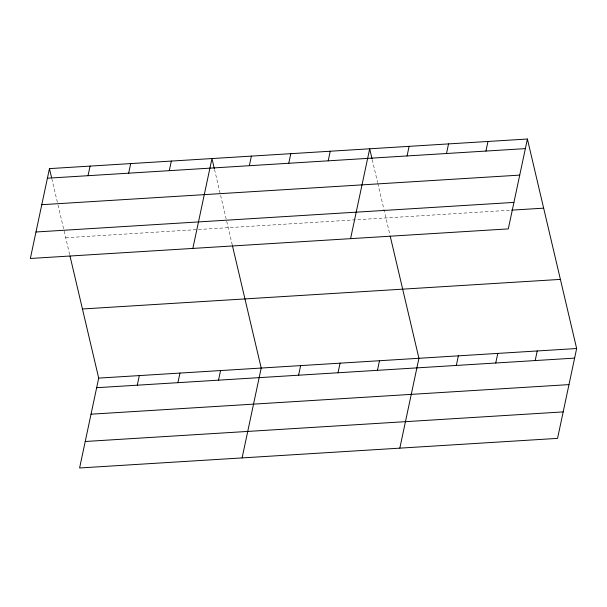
<?xml version="1.0" encoding="UTF-8"?>
<svg xmlns="http://www.w3.org/2000/svg" width="607" height="607" viewBox="0 0 607 607"><rect width="100%" height="100%" fill="white"/><g stroke="black" fill="none" stroke-linecap="round" stroke-linejoin="round"><path stroke-width="0.46" stroke-dasharray="3.04 2.28" d="M65.7 237.747L511.731 210.136M372.243 159.709L377.592 182.449M377.804 183.36L390.005 235.273M214.521 169.467L232.284 245.038M51.8 178.617L57.361 202.268M58.006 204.999L69.782 255.099"/><path stroke-width="0.91" d="M49.448 168.617L30.35 258.476L508.302 228.892L527.4 139.026L49.448 168.617L51.587 177.707M88.038 175.696L90.079 166.098M128.661 173.177L130.702 163.587M69.995 256.01L98.698 378.108L79.6 467.974L557.552 438.383L576.65 348.524L527.4 139.026M169.285 170.666L171.326 161.067M137.281 385.195L139.322 375.596M192.851 248.415L211.957 158.556L214.309 168.564M177.912 382.676L179.953 373.085M249.348 165.711L251.381 156.113M218.535 380.164L220.576 370.566M288.773 163.268L290.814 153.67M242.102 457.913L261.2 368.054L232.496 245.956M328.205 160.832L330.246 151.234M298.591 375.209L300.632 365.611M350.58 238.65L369.678 148.791L372.03 158.799M338.023 372.766L340.064 363.168M407.069 155.946L409.11 146.348M377.455 370.323L379.496 360.733M446.502 153.51L448.543 143.912M399.823 448.148L418.929 358.289L390.225 236.191M485.934 151.067L487.975 141.469M456.32 365.444L458.353 355.846M495.744 363.001L497.786 353.411M535.177 360.566L537.218 350.967M47.414 178.208L525.366 148.624M41.784 204.696L519.736 175.112M35.98 231.988L513.932 202.404M511.731 210.136L543.652 208.163M82.446 308.978L560.398 279.395M98.698 378.108L576.65 348.524M96.657 387.706L574.609 358.122M91.027 414.194L568.979 384.61M85.23 441.486L563.182 411.903"/></g></svg>
